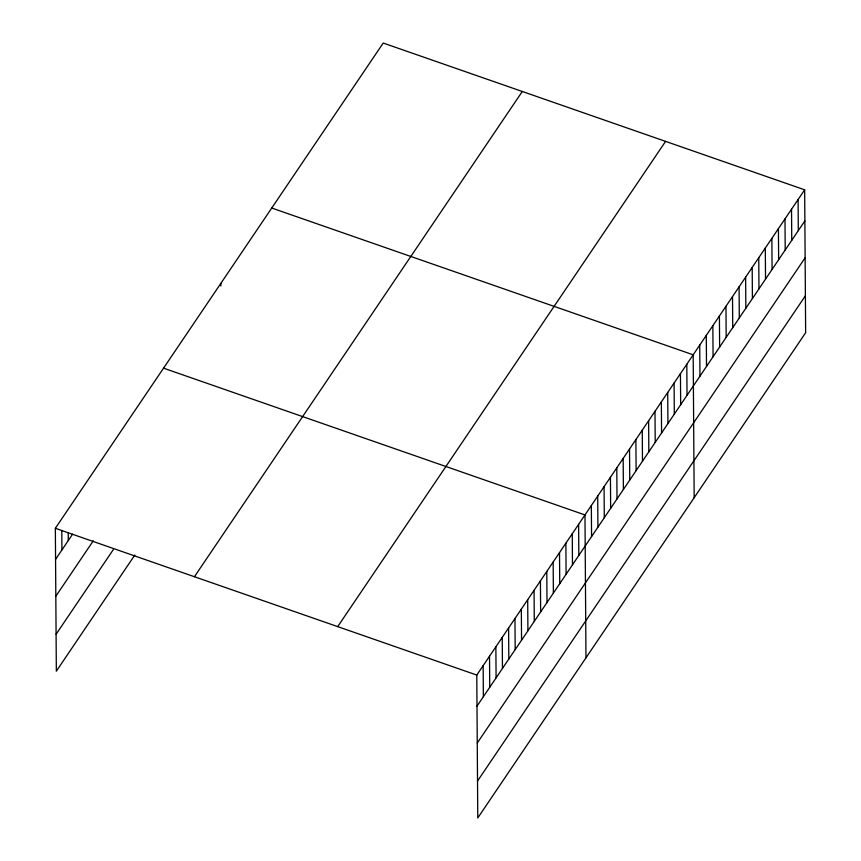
<?xml version="1.0" encoding="UTF-8"?>
<svg xmlns="http://www.w3.org/2000/svg" width="861" height="861" viewBox="0 0 861 861"><rect width="100%" height="100%" fill="white"/><g stroke="black" fill="none" stroke-linecap="round" stroke-linejoin="round"><path stroke-width="1.29" d="M134.843 555.001L56.342 671.182L55.352 528.288L383.22 43.05L804.658 189.818L805.648 332.712L477.78 817.95L476.779 675.067L804.658 189.818M55.567 559.359L72.539 534.24M55.825 596.253L93.3 540.783M56.083 634.277L113.372 549.501M194.425 576.73L522.293 91.481M337.706 626.625L665.585 141.387M476.994 706.128L804.874 220.89M477.252 743.032L805.132 257.783M477.521 781.045L805.39 295.807M271.742 208.028L693.18 354.807L694.17 497.69M163.547 368.164L584.974 514.932L585.975 657.815M55.352 528.288L476.779 675.067M798.093 199.526L798.308 230.597M791.539 209.234L791.754 240.294M784.984 218.942L785.2 250.002M778.419 228.639L778.645 259.71M771.865 238.346L772.08 269.407M765.311 248.054L765.526 279.115M758.756 257.762L758.971 288.822M752.191 267.459L752.406 298.53M745.637 277.167L745.852 308.227M739.082 286.874L739.298 317.935M732.517 296.571L732.743 327.643M725.963 306.279L726.178 337.351M719.409 315.987L719.624 347.048M712.854 325.695L713.069 356.755M706.289 335.392L706.504 366.463M699.735 345.1L699.95 376.16M686.809 364.225L687.024 395.285M680.448 373.642L680.664 404.713M674.088 383.059L674.303 414.13M667.716 392.487L667.932 423.547M661.356 401.904L661.571 432.965M654.984 411.321L655.21 442.382M648.624 420.738L648.839 451.81M642.263 430.156L642.478 461.227M635.892 439.584L636.118 470.644M629.531 449.001L629.746 480.061M623.17 458.418L623.386 489.478M616.799 467.835L617.014 498.906M610.438 477.252L610.653 508.324M604.078 486.68L604.293 517.741M597.706 496.097L597.921 527.158M591.346 505.515L591.561 536.575M578.614 524.36L578.829 555.42M572.253 533.777L572.468 564.838M565.881 543.194L566.097 574.255M559.521 552.611L559.736 583.683M553.16 562.029L553.375 593.1M546.789 571.456L547.004 602.517M540.428 580.874L540.643 611.934M534.068 590.291L534.283 621.351M527.696 599.708L527.911 630.779M521.335 609.125L521.551 640.197M514.964 618.553L515.19 649.614M508.603 627.97L508.819 659.031M502.243 637.388L502.458 668.448M495.871 646.805L496.087 677.876M489.511 656.222L489.726 687.293M483.15 665.65L483.365 696.71M220.825 283.387L220.846 285.981M68.245 532.755L68.299 540.514M61.798 530.527L61.927 549.942"/></g></svg>
